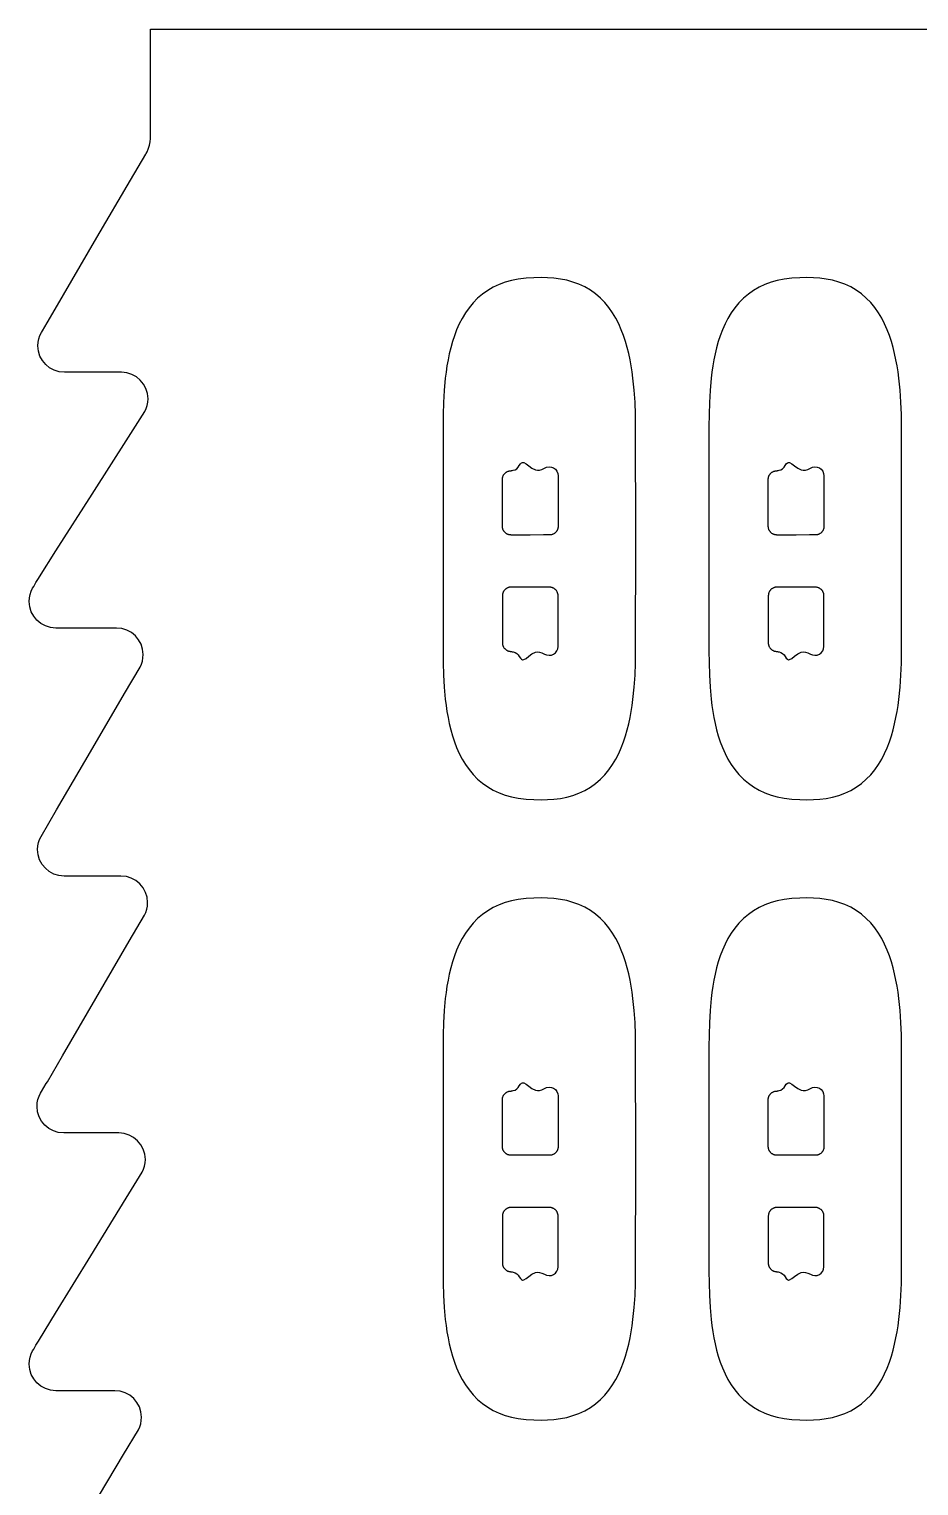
# Model space of a CAD drawing. Header units: millimetres. Extents: x -106 to 105, y 0 to 164.
# Drawn here: x -105.7 to -55.5, y 82.2 to 164.4 of the extents above; entities that cross this region are included whole.
import ezdxf

# ---------------------------------------------------------------- set-up
doc = ezdxf.new("R2010")
doc.units = ezdxf.units.MM
doc.header["$MEASUREMENT"] = 0
for name, color, linetype in [('Product Cutter 1', 2, 'Continuous'), ('Product Cutter 3', 4, 'Continuous'), ('Trim Cutting 1', 3, 'Continuous')]:
    doc.layers.add(name, color=color, linetype=linetype)

msp = doc.modelspace()

# ---------------------------------------------------------------- linework, layer by layer
at = {"layer": 'Product Cutter 1'}
for points in [[(-71.456, 137.795), (-71.458, 139.845), (-71.459, 141.378), (-71.459, 141.98), (-71.467, 142.653), (-71.492, 143.332), (-71.538, 144.015), (-71.609, 144.702), (-71.656, 145.047), (-71.71, 145.391), (-71.774, 145.736), (-71.848, 146.079), (-71.933, 146.421), (-72.03, 146.761), (-72.142, 147.098), (-72.269, 147.43), (-72.413, 147.757), (-72.576, 148.075), (-72.759, 148.383), (-72.965, 148.677), (-73.193, 148.956), (-73.445, 149.215), (-73.718, 149.451), (-74.013, 149.661), (-74.326, 149.842), (-74.656, 149.995), (-74.997, 150.119), (-75.348, 150.217), (-75.705, 150.288), (-76.066, 150.335), (-76.429, 150.362), (-76.794, 150.369), (-77.194, 150.358), (-77.637, 150.329), (-78.077, 150.278), (-78.469, 150.204), (-78.82, 150.105), (-79.161, 149.98), (-79.49, 149.827), (-79.804, 149.646), (-80.099, 149.437), (-80.374, 149.203), (-80.627, 148.946), (-80.858, 148.67), (-81.065, 148.377), (-81.249, 148.07), (-81.413, 147.752), (-81.557, 147.425), (-81.683, 147.093), (-81.794, 146.756), (-81.889, 146.416), (-81.972, 146.074), (-82.043, 145.73), (-82.103, 145.385), (-82.154, 145.04), (-82.196, 144.695), (-82.26, 144.008), (-82.299, 143.325), (-82.319, 142.646), (-82.325, 141.973), (-82.324, 141.373), (-82.323, 139.844), (-82.322, 137.796), (-82.32, 135.638), (-82.322, 133.479), (-82.323, 131.431), (-82.324, 129.902), (-82.325, 129.302), (-82.319, 128.629), (-82.299, 127.95), (-82.26, 127.267), (-82.196, 126.58), (-82.154, 126.235), (-82.103, 125.89), (-82.043, 125.545), (-81.972, 125.201), (-81.889, 124.859), (-81.794, 124.519), (-81.683, 124.182), (-81.557, 123.85), (-81.413, 123.523), (-81.249, 123.205), (-81.065, 122.898), (-80.858, 122.606), (-80.627, 122.329), (-80.374, 122.072), (-80.099, 121.838), (-79.804, 121.629), (-79.49, 121.448), (-79.161, 121.296), (-78.82, 121.17), (-78.469, 121.071), (-78.077, 120.997), (-77.637, 120.947), (-77.194, 120.917), (-76.794, 120.906), (-76.429, 120.914), (-76.066, 120.94), (-75.705, 120.987), (-75.348, 121.059), (-74.997, 121.156), (-74.656, 121.281), (-74.326, 121.433), (-74.013, 121.615), (-73.718, 121.825), (-73.445, 122.061), (-73.193, 122.319), (-72.965, 122.598), (-72.759, 122.892), (-72.576, 123.2), (-72.413, 123.519), (-72.269, 123.845), (-72.142, 124.177), (-72.03, 124.514), (-71.933, 124.854), (-71.848, 125.196), (-71.774, 125.54), (-71.71, 125.884), (-71.656, 126.228), (-71.609, 126.573), (-71.538, 127.26), (-71.492, 127.943), (-71.467, 128.622), (-71.459, 129.295), (-71.459, 129.898), (-71.458, 131.43), (-71.456, 133.481), (-71.455, 135.638)], [(-56.456, 137.795), (-56.458, 139.845), (-56.459, 141.378), (-56.459, 141.98), (-56.467, 142.653), (-56.492, 143.332), (-56.538, 144.015), (-56.609, 144.702), (-56.656, 145.047), (-56.71, 145.391), (-56.774, 145.736), (-56.848, 146.079), (-56.933, 146.421), (-57.03, 146.761), (-57.142, 147.098), (-57.269, 147.43), (-57.413, 147.757), (-57.576, 148.075), (-57.759, 148.383), (-57.965, 148.677), (-58.193, 148.956), (-58.445, 149.215), (-58.718, 149.451), (-59.013, 149.661), (-59.326, 149.842), (-59.656, 149.995), (-59.997, 150.119), (-60.348, 150.217), (-60.705, 150.288), (-61.066, 150.335), (-61.429, 150.362), (-61.794, 150.369), (-62.194, 150.358), (-62.637, 150.329), (-63.077, 150.278), (-63.469, 150.204), (-63.82, 150.105), (-64.161, 149.98), (-64.49, 149.827), (-64.804, 149.646), (-65.099, 149.437), (-65.374, 149.203), (-65.627, 148.946), (-65.858, 148.67), (-66.065, 148.377), (-66.249, 148.07), (-66.413, 147.752), (-66.557, 147.425), (-66.683, 147.093), (-66.794, 146.756), (-66.889, 146.416), (-66.972, 146.074), (-67.043, 145.73), (-67.103, 145.385), (-67.154, 145.04), (-67.196, 144.695), (-67.26, 144.008), (-67.299, 143.325), (-67.319, 142.646), (-67.325, 141.973), (-67.324, 141.373), (-67.323, 139.844), (-67.322, 137.796), (-67.32, 135.638), (-67.322, 133.479), (-67.323, 131.431), (-67.324, 129.902), (-67.325, 129.302), (-67.319, 128.629), (-67.299, 127.95), (-67.26, 127.267), (-67.196, 126.58), (-67.154, 126.235), (-67.103, 125.89), (-67.043, 125.545), (-66.972, 125.201), (-66.889, 124.859), (-66.794, 124.519), (-66.683, 124.182), (-66.557, 123.85), (-66.413, 123.523), (-66.249, 123.205), (-66.065, 122.898), (-65.858, 122.606), (-65.627, 122.329), (-65.374, 122.072), (-65.099, 121.838), (-64.804, 121.629), (-64.49, 121.448), (-64.161, 121.296), (-63.82, 121.17), (-63.469, 121.071), (-63.077, 120.997), (-62.637, 120.947), (-62.194, 120.917), (-61.794, 120.906), (-61.429, 120.914), (-61.066, 120.94), (-60.705, 120.987), (-60.348, 121.059), (-59.997, 121.156), (-59.656, 121.281), (-59.326, 121.433), (-59.013, 121.615), (-58.718, 121.825), (-58.445, 122.061), (-58.193, 122.319), (-57.965, 122.598), (-57.759, 122.892), (-57.576, 123.2), (-57.413, 123.519), (-57.269, 123.845), (-57.142, 124.177), (-57.03, 124.514), (-56.933, 124.854), (-56.848, 125.196), (-56.774, 125.54), (-56.71, 125.884), (-56.656, 126.228), (-56.609, 126.573), (-56.538, 127.26), (-56.492, 127.943), (-56.467, 128.622), (-56.459, 129.295), (-56.459, 129.898), (-56.458, 131.43), (-56.456, 133.481), (-56.455, 135.638)], [(-71.456, 102.795), (-71.458, 104.845), (-71.459, 106.378), (-71.459, 106.98), (-71.467, 107.653), (-71.492, 108.332), (-71.538, 109.015), (-71.609, 109.702), (-71.656, 110.047), (-71.71, 110.391), (-71.774, 110.736), (-71.848, 111.079), (-71.933, 111.421), (-72.03, 111.761), (-72.142, 112.098), (-72.269, 112.43), (-72.413, 112.757), (-72.576, 113.075), (-72.759, 113.383), (-72.965, 113.677), (-73.193, 113.956), (-73.445, 114.215), (-73.718, 114.451), (-74.013, 114.661), (-74.326, 114.842), (-74.656, 114.995), (-74.997, 115.119), (-75.348, 115.217), (-75.705, 115.288), (-76.066, 115.335), (-76.429, 115.362), (-76.794, 115.369), (-77.194, 115.358), (-77.637, 115.329), (-78.077, 115.278), (-78.469, 115.204), (-78.82, 115.105), (-79.161, 114.98), (-79.49, 114.827), (-79.804, 114.646), (-80.099, 114.437), (-80.374, 114.203), (-80.627, 113.946), (-80.858, 113.67), (-81.065, 113.377), (-81.249, 113.07), (-81.413, 112.752), (-81.557, 112.425), (-81.683, 112.093), (-81.794, 111.756), (-81.889, 111.416), (-81.972, 111.074), (-82.043, 110.73), (-82.103, 110.385), (-82.154, 110.04), (-82.196, 109.695), (-82.26, 109.008), (-82.299, 108.325), (-82.319, 107.646), (-82.325, 106.973), (-82.324, 106.373), (-82.323, 104.844), (-82.322, 102.796), (-82.32, 100.638), (-82.322, 98.479), (-82.323, 96.431), (-82.324, 94.902), (-82.325, 94.302), (-82.319, 93.629), (-82.299, 92.95), (-82.26, 92.267), (-82.196, 91.58), (-82.154, 91.235), (-82.103, 90.89), (-82.043, 90.545), (-81.972, 90.201), (-81.889, 89.859), (-81.794, 89.519), (-81.683, 89.182), (-81.557, 88.85), (-81.413, 88.523), (-81.249, 88.205), (-81.065, 87.898), (-80.858, 87.606), (-80.627, 87.329), (-80.374, 87.072), (-80.099, 86.838), (-79.804, 86.629), (-79.49, 86.448), (-79.161, 86.296), (-78.82, 86.17), (-78.469, 86.071), (-78.077, 85.997), (-77.637, 85.947), (-77.194, 85.917), (-76.794, 85.906), (-76.429, 85.914), (-76.066, 85.94), (-75.705, 85.987), (-75.348, 86.059), (-74.997, 86.156), (-74.656, 86.281), (-74.326, 86.433), (-74.013, 86.615), (-73.718, 86.825), (-73.445, 87.061), (-73.193, 87.319), (-72.965, 87.598), (-72.759, 87.892), (-72.576, 88.2), (-72.413, 88.519), (-72.269, 88.845), (-72.142, 89.177), (-72.03, 89.514), (-71.933, 89.854), (-71.848, 90.196), (-71.774, 90.54), (-71.71, 90.884), (-71.656, 91.228), (-71.609, 91.573), (-71.538, 92.26), (-71.492, 92.943), (-71.467, 93.622), (-71.459, 94.295), (-71.459, 94.898), (-71.458, 96.43), (-71.456, 98.481), (-71.455, 100.638)], [(-56.456, 102.795), (-56.458, 104.845), (-56.459, 106.378), (-56.459, 106.98), (-56.467, 107.653), (-56.492, 108.332), (-56.538, 109.015), (-56.609, 109.702), (-56.656, 110.047), (-56.71, 110.391), (-56.774, 110.736), (-56.848, 111.079), (-56.933, 111.421), (-57.03, 111.761), (-57.142, 112.098), (-57.269, 112.43), (-57.413, 112.757), (-57.576, 113.075), (-57.759, 113.383), (-57.965, 113.677), (-58.193, 113.956), (-58.445, 114.215), (-58.718, 114.451), (-59.013, 114.661), (-59.326, 114.842), (-59.656, 114.995), (-59.997, 115.119), (-60.348, 115.217), (-60.705, 115.288), (-61.066, 115.335), (-61.429, 115.362), (-61.794, 115.369), (-62.194, 115.358), (-62.637, 115.329), (-63.077, 115.278), (-63.469, 115.204), (-63.82, 115.105), (-64.161, 114.98), (-64.49, 114.827), (-64.804, 114.646), (-65.099, 114.437), (-65.374, 114.203), (-65.627, 113.946), (-65.858, 113.67), (-66.065, 113.377), (-66.249, 113.07), (-66.413, 112.752), (-66.557, 112.425), (-66.683, 112.093), (-66.794, 111.756), (-66.889, 111.416), (-66.972, 111.074), (-67.043, 110.73), (-67.103, 110.385), (-67.154, 110.04), (-67.196, 109.695), (-67.26, 109.008), (-67.299, 108.325), (-67.319, 107.646), (-67.325, 106.973), (-67.324, 106.373), (-67.323, 104.844), (-67.322, 102.796), (-67.32, 100.638), (-67.322, 98.479), (-67.323, 96.431), (-67.324, 94.902), (-67.325, 94.302), (-67.319, 93.629), (-67.299, 92.95), (-67.26, 92.267), (-67.196, 91.58), (-67.154, 91.235), (-67.103, 90.89), (-67.043, 90.545), (-66.972, 90.201), (-66.889, 89.859), (-66.794, 89.519), (-66.683, 89.182), (-66.557, 88.85), (-66.413, 88.523), (-66.249, 88.205), (-66.065, 87.898), (-65.858, 87.606), (-65.627, 87.329), (-65.374, 87.072), (-65.099, 86.838), (-64.804, 86.629), (-64.49, 86.448), (-64.161, 86.296), (-63.82, 86.17), (-63.469, 86.071), (-63.077, 85.997), (-62.637, 85.947), (-62.194, 85.917), (-61.794, 85.906), (-61.429, 85.914), (-61.066, 85.94), (-60.705, 85.987), (-60.348, 86.059), (-59.997, 86.156), (-59.656, 86.281), (-59.326, 86.433), (-59.013, 86.615), (-58.718, 86.825), (-58.445, 87.061), (-58.193, 87.319), (-57.965, 87.598), (-57.759, 87.892), (-57.576, 88.2), (-57.413, 88.519), (-57.269, 88.845), (-57.142, 89.177), (-57.03, 89.514), (-56.933, 89.854), (-56.848, 90.196), (-56.774, 90.54), (-56.71, 90.884), (-56.656, 91.228), (-56.609, 91.573), (-56.538, 92.26), (-56.492, 92.943), (-56.467, 93.622), (-56.459, 94.295), (-56.459, 94.898), (-56.458, 96.43), (-56.456, 98.481), (-56.455, 100.638)]]:
    msp.add_lwpolyline(points, close=True, dxfattribs=at)
at = {"layer": 'Product Cutter 3'}
for points in [[(-75.833, 136.321), (-75.834, 136.307), (-75.835, 136.293), (-75.836, 136.278), (-75.838, 136.264), (-75.84, 136.25), (-75.843, 136.236), (-75.846, 136.222), (-75.85, 136.208), (-75.853, 136.195), (-75.858, 136.181), (-75.863, 136.168), (-75.871, 136.145), (-75.881, 136.123), (-75.892, 136.102), (-75.904, 136.081), (-75.917, 136.061), (-75.931, 136.042), (-75.946, 136.023), (-75.962, 136.005), (-75.98, 135.987), (-75.999, 135.969), (-76.018, 135.953), (-76.039, 135.937), (-76.06, 135.923), (-76.081, 135.91), (-76.104, 135.898), (-76.127, 135.888), (-76.15, 135.878), (-76.173, 135.87), (-76.197, 135.863), (-76.221, 135.857), (-76.246, 135.854), (-76.27, 135.851), (-76.295, 135.849), (-76.32, 135.847), (-76.659, 135.847), (-77.403, 135.846), (-78.148, 135.846), (-78.487, 135.846), (-78.503, 135.847), (-78.52, 135.848), (-78.536, 135.849), (-78.553, 135.851), (-78.569, 135.853), (-78.585, 135.856), (-78.601, 135.859), (-78.617, 135.864), (-78.633, 135.868), (-78.648, 135.873), (-78.664, 135.879), (-78.679, 135.886), (-78.702, 135.896), (-78.724, 135.908), (-78.746, 135.921), (-78.767, 135.935), (-78.787, 135.95), (-78.807, 135.966), (-78.825, 135.983), (-78.843, 136.001), (-78.859, 136.019), (-78.874, 136.038), (-78.888, 136.057), (-78.901, 136.077), (-78.914, 136.098), (-78.925, 136.119), (-78.935, 136.141), (-78.944, 136.163), (-78.951, 136.184), (-78.957, 136.205), (-78.963, 136.226), (-78.967, 136.247), (-78.97, 136.268), (-78.972, 136.29), (-78.973, 136.312), (-78.974, 136.334), (-78.975, 136.748), (-78.975, 137.659), (-78.976, 138.57), (-78.976, 138.984), (-78.976, 138.999), (-78.975, 139.013), (-78.974, 139.028), (-78.973, 139.042), (-78.971, 139.057), (-78.969, 139.071), (-78.966, 139.085), (-78.963, 139.099), (-78.959, 139.113), (-78.955, 139.127), (-78.95, 139.141), (-78.946, 139.154), (-78.937, 139.177), (-78.927, 139.198), (-78.916, 139.22), (-78.904, 139.241), (-78.89, 139.26), (-78.876, 139.28), (-78.861, 139.298), (-78.845, 139.316), (-78.828, 139.335), (-78.809, 139.352), (-78.789, 139.368), (-78.769, 139.383), (-78.748, 139.397), (-78.727, 139.41), (-78.704, 139.422), (-78.681, 139.432), (-78.659, 139.442), (-78.635, 139.45), (-78.612, 139.457), (-78.588, 139.462), (-78.563, 139.466), (-78.539, 139.469), (-78.514, 139.47), (-78.489, 139.472), (-78.48, 139.474), (-78.454, 139.479), (-78.415, 139.487), (-78.368, 139.496), (-78.262, 139.53), (-78.164, 139.588), (-78.081, 139.668), (-78.02, 139.761), (-77.96, 139.858), (-77.899, 139.916), (-77.838, 139.941), (-77.775, 139.936), (-77.64, 139.864), (-77.489, 139.742), (-77.315, 139.613), (-77.113, 139.521), (-76.999, 139.502), (-76.875, 139.508), (-76.742, 139.545), (-76.597, 139.618), (-76.478, 139.672), (-76.345, 139.693), (-76.211, 139.678), (-76.091, 139.63), (-75.986, 139.552), (-75.903, 139.446), (-75.851, 139.322), (-75.834, 139.193), (-75.834, 138.235), (-75.833, 137.309), (-75.833, 136.612), (-75.833, 136.336)], [(-60.833, 136.321), (-60.834, 136.307), (-60.835, 136.293), (-60.836, 136.278), (-60.838, 136.264), (-60.84, 136.25), (-60.843, 136.236), (-60.846, 136.222), (-60.85, 136.208), (-60.853, 136.195), (-60.858, 136.181), (-60.863, 136.168), (-60.871, 136.145), (-60.881, 136.123), (-60.892, 136.102), (-60.904, 136.081), (-60.917, 136.061), (-60.931, 136.042), (-60.946, 136.023), (-60.962, 136.005), (-60.98, 135.987), (-60.999, 135.969), (-61.018, 135.953), (-61.039, 135.937), (-61.06, 135.923), (-61.081, 135.91), (-61.104, 135.898), (-61.127, 135.888), (-61.15, 135.878), (-61.173, 135.87), (-61.197, 135.863), (-61.221, 135.857), (-61.246, 135.854), (-61.27, 135.851), (-61.295, 135.849), (-61.32, 135.847), (-61.659, 135.847), (-62.403, 135.846), (-63.148, 135.846), (-63.487, 135.846), (-63.503, 135.847), (-63.52, 135.848), (-63.536, 135.849), (-63.553, 135.851), (-63.569, 135.853), (-63.585, 135.856), (-63.601, 135.859), (-63.617, 135.864), (-63.633, 135.868), (-63.648, 135.873), (-63.664, 135.879), (-63.679, 135.886), (-63.702, 135.896), (-63.724, 135.908), (-63.746, 135.921), (-63.767, 135.935), (-63.787, 135.95), (-63.807, 135.966), (-63.825, 135.983), (-63.843, 136.001), (-63.859, 136.019), (-63.874, 136.038), (-63.888, 136.057), (-63.901, 136.077), (-63.914, 136.098), (-63.925, 136.119), (-63.935, 136.141), (-63.944, 136.163), (-63.951, 136.184), (-63.957, 136.205), (-63.963, 136.226), (-63.967, 136.247), (-63.97, 136.268), (-63.972, 136.29), (-63.973, 136.312), (-63.974, 136.334), (-63.975, 136.748), (-63.975, 137.659), (-63.976, 138.57), (-63.976, 138.984), (-63.976, 138.999), (-63.975, 139.013), (-63.974, 139.028), (-63.973, 139.042), (-63.971, 139.057), (-63.969, 139.071), (-63.966, 139.085), (-63.963, 139.099), (-63.959, 139.113), (-63.955, 139.127), (-63.95, 139.141), (-63.946, 139.154), (-63.937, 139.177), (-63.927, 139.198), (-63.916, 139.22), (-63.904, 139.241), (-63.89, 139.26), (-63.876, 139.28), (-63.861, 139.298), (-63.845, 139.316), (-63.828, 139.335), (-63.809, 139.352), (-63.789, 139.368), (-63.769, 139.383), (-63.748, 139.397), (-63.727, 139.41), (-63.704, 139.422), (-63.681, 139.432), (-63.659, 139.442), (-63.635, 139.45), (-63.612, 139.457), (-63.588, 139.462), (-63.563, 139.466), (-63.539, 139.469), (-63.514, 139.47), (-63.489, 139.472), (-63.48, 139.474), (-63.454, 139.479), (-63.415, 139.487), (-63.368, 139.496), (-63.262, 139.53), (-63.164, 139.588), (-63.081, 139.668), (-63.02, 139.761), (-62.96, 139.858), (-62.899, 139.916), (-62.838, 139.941), (-62.775, 139.936), (-62.64, 139.864), (-62.489, 139.742), (-62.315, 139.613), (-62.113, 139.521), (-61.999, 139.502), (-61.875, 139.508), (-61.742, 139.545), (-61.597, 139.618), (-61.478, 139.672), (-61.345, 139.693), (-61.211, 139.678), (-61.091, 139.63), (-60.986, 139.552), (-60.903, 139.446), (-60.851, 139.322), (-60.834, 139.193), (-60.834, 138.235), (-60.833, 137.309), (-60.833, 136.612), (-60.833, 136.336)], [(-75.833, 132.429), (-75.834, 132.443), (-75.835, 132.457), (-75.836, 132.471), (-75.838, 132.486), (-75.84, 132.5), (-75.843, 132.514), (-75.846, 132.528), (-75.85, 132.541), (-75.853, 132.555), (-75.858, 132.569), (-75.863, 132.582), (-75.871, 132.604), (-75.881, 132.626), (-75.892, 132.648), (-75.904, 132.668), (-75.917, 132.689), (-75.931, 132.708), (-75.946, 132.727), (-75.962, 132.745), (-75.98, 132.763), (-75.999, 132.78), (-76.018, 132.797), (-76.039, 132.812), (-76.06, 132.826), (-76.081, 132.839), (-76.104, 132.851), (-76.127, 132.862), (-76.15, 132.872), (-76.173, 132.88), (-76.197, 132.887), (-76.221, 132.892), (-76.246, 132.896), (-76.27, 132.899), (-76.295, 132.901), (-76.32, 132.903), (-76.659, 132.903), (-77.403, 132.903), (-78.148, 132.904), (-78.487, 132.904), (-78.503, 132.903), (-78.52, 132.902), (-78.536, 132.901), (-78.553, 132.899), (-78.569, 132.897), (-78.585, 132.894), (-78.601, 132.89), (-78.617, 132.886), (-78.633, 132.882), (-78.648, 132.876), (-78.664, 132.87), (-78.679, 132.864), (-78.702, 132.854), (-78.724, 132.842), (-78.746, 132.829), (-78.767, 132.815), (-78.787, 132.8), (-78.807, 132.784), (-78.825, 132.767), (-78.843, 132.749), (-78.859, 132.731), (-78.874, 132.712), (-78.888, 132.693), (-78.901, 132.672), (-78.914, 132.652), (-78.925, 132.631), (-78.935, 132.609), (-78.944, 132.586), (-78.951, 132.566), (-78.957, 132.545), (-78.963, 132.524), (-78.967, 132.503), (-78.97, 132.482), (-78.972, 132.46), (-78.973, 132.438), (-78.974, 132.416), (-78.975, 132.002), (-78.975, 131.091), (-78.976, 130.18), (-78.976, 129.766), (-78.976, 129.751), (-78.975, 129.737), (-78.974, 129.722), (-78.973, 129.708), (-78.971, 129.693), (-78.969, 129.679), (-78.966, 129.665), (-78.963, 129.65), (-78.959, 129.637), (-78.955, 129.623), (-78.95, 129.609), (-78.946, 129.595), (-78.937, 129.573), (-78.927, 129.552), (-78.916, 129.53), (-78.904, 129.509), (-78.89, 129.489), (-78.876, 129.47), (-78.861, 129.451), (-78.845, 129.433), (-78.828, 129.415), (-78.809, 129.398), (-78.789, 129.382), (-78.769, 129.367), (-78.748, 129.353), (-78.727, 129.34), (-78.704, 129.328), (-78.681, 129.318), (-78.659, 129.308), (-78.635, 129.3), (-78.612, 129.293), (-78.588, 129.287), (-78.563, 129.284), (-78.539, 129.281), (-78.514, 129.279), (-78.489, 129.278), (-78.48, 129.276), (-78.454, 129.271), (-78.415, 129.263), (-78.368, 129.254), (-78.262, 129.22), (-78.164, 129.161), (-78.081, 129.082), (-78.02, 128.989), (-77.96, 128.892), (-77.899, 128.833), (-77.838, 128.809), (-77.775, 128.813), (-77.64, 128.886), (-77.489, 129.008), (-77.315, 129.137), (-77.113, 129.229), (-76.999, 129.248), (-76.875, 129.242), (-76.742, 129.205), (-76.597, 129.131), (-76.478, 129.078), (-76.345, 129.057), (-76.211, 129.072), (-76.091, 129.12), (-75.986, 129.198), (-75.903, 129.304), (-75.851, 129.428), (-75.834, 129.557), (-75.834, 130.515), (-75.833, 131.44), (-75.833, 132.138), (-75.833, 132.414)], [(-60.833, 132.429), (-60.834, 132.443), (-60.835, 132.457), (-60.836, 132.471), (-60.838, 132.486), (-60.84, 132.5), (-60.843, 132.514), (-60.846, 132.528), (-60.85, 132.541), (-60.853, 132.555), (-60.858, 132.569), (-60.863, 132.582), (-60.871, 132.604), (-60.881, 132.626), (-60.892, 132.648), (-60.904, 132.668), (-60.917, 132.689), (-60.931, 132.708), (-60.946, 132.727), (-60.962, 132.745), (-60.98, 132.763), (-60.999, 132.78), (-61.018, 132.797), (-61.039, 132.812), (-61.06, 132.826), (-61.081, 132.839), (-61.104, 132.851), (-61.127, 132.862), (-61.15, 132.872), (-61.173, 132.88), (-61.197, 132.887), (-61.221, 132.892), (-61.246, 132.896), (-61.27, 132.899), (-61.295, 132.901), (-61.32, 132.903), (-61.659, 132.903), (-62.403, 132.903), (-63.148, 132.904), (-63.487, 132.904), (-63.503, 132.903), (-63.52, 132.902), (-63.536, 132.901), (-63.553, 132.899), (-63.569, 132.897), (-63.585, 132.894), (-63.601, 132.89), (-63.617, 132.886), (-63.633, 132.882), (-63.648, 132.876), (-63.664, 132.87), (-63.679, 132.864), (-63.702, 132.854), (-63.724, 132.842), (-63.746, 132.829), (-63.767, 132.815), (-63.787, 132.8), (-63.807, 132.784), (-63.825, 132.767), (-63.843, 132.749), (-63.859, 132.731), (-63.874, 132.712), (-63.888, 132.693), (-63.901, 132.672), (-63.914, 132.652), (-63.925, 132.631), (-63.935, 132.609), (-63.944, 132.586), (-63.951, 132.566), (-63.957, 132.545), (-63.963, 132.524), (-63.967, 132.503), (-63.97, 132.482), (-63.972, 132.46), (-63.973, 132.438), (-63.974, 132.416), (-63.975, 132.002), (-63.975, 131.091), (-63.976, 130.18), (-63.976, 129.766), (-63.976, 129.751), (-63.975, 129.737), (-63.974, 129.722), (-63.973, 129.708), (-63.971, 129.693), (-63.969, 129.679), (-63.966, 129.665), (-63.963, 129.65), (-63.959, 129.637), (-63.955, 129.623), (-63.95, 129.609), (-63.946, 129.595), (-63.937, 129.573), (-63.927, 129.552), (-63.916, 129.53), (-63.904, 129.509), (-63.89, 129.489), (-63.876, 129.47), (-63.861, 129.451), (-63.845, 129.433), (-63.828, 129.415), (-63.809, 129.398), (-63.789, 129.382), (-63.769, 129.367), (-63.748, 129.353), (-63.727, 129.34), (-63.704, 129.328), (-63.681, 129.318), (-63.659, 129.308), (-63.635, 129.3), (-63.612, 129.293), (-63.588, 129.287), (-63.563, 129.284), (-63.539, 129.281), (-63.514, 129.279), (-63.489, 129.278), (-63.48, 129.276), (-63.454, 129.271), (-63.415, 129.263), (-63.368, 129.254), (-63.262, 129.22), (-63.164, 129.161), (-63.081, 129.082), (-63.02, 128.989), (-62.96, 128.892), (-62.899, 128.833), (-62.838, 128.809), (-62.775, 128.813), (-62.64, 128.886), (-62.489, 129.008), (-62.315, 129.137), (-62.113, 129.229), (-61.999, 129.248), (-61.875, 129.242), (-61.742, 129.205), (-61.597, 129.131), (-61.478, 129.078), (-61.345, 129.057), (-61.211, 129.072), (-61.091, 129.12), (-60.986, 129.198), (-60.903, 129.304), (-60.851, 129.428), (-60.834, 129.557), (-60.834, 130.515), (-60.833, 131.44), (-60.833, 132.138), (-60.833, 132.414)], [(-75.833, 101.321), (-75.834, 101.307), (-75.835, 101.293), (-75.836, 101.278), (-75.838, 101.264), (-75.84, 101.25), (-75.843, 101.236), (-75.846, 101.222), (-75.85, 101.208), (-75.853, 101.195), (-75.858, 101.181), (-75.863, 101.168), (-75.871, 101.145), (-75.881, 101.123), (-75.892, 101.102), (-75.904, 101.081), (-75.917, 101.061), (-75.931, 101.042), (-75.946, 101.023), (-75.962, 101.005), (-75.98, 100.987), (-75.999, 100.969), (-76.018, 100.953), (-76.039, 100.937), (-76.06, 100.923), (-76.081, 100.91), (-76.104, 100.898), (-76.127, 100.888), (-76.15, 100.878), (-76.173, 100.87), (-76.197, 100.863), (-76.221, 100.857), (-76.246, 100.854), (-76.27, 100.851), (-76.295, 100.849), (-76.32, 100.847), (-76.659, 100.847), (-77.403, 100.846), (-78.148, 100.846), (-78.487, 100.846), (-78.503, 100.847), (-78.52, 100.848), (-78.536, 100.849), (-78.553, 100.851), (-78.569, 100.853), (-78.585, 100.856), (-78.601, 100.859), (-78.617, 100.864), (-78.633, 100.868), (-78.648, 100.873), (-78.664, 100.879), (-78.679, 100.886), (-78.702, 100.896), (-78.724, 100.908), (-78.746, 100.921), (-78.767, 100.935), (-78.787, 100.95), (-78.807, 100.966), (-78.825, 100.983), (-78.843, 101.001), (-78.859, 101.019), (-78.874, 101.038), (-78.888, 101.057), (-78.901, 101.077), (-78.914, 101.098), (-78.925, 101.119), (-78.935, 101.141), (-78.944, 101.163), (-78.951, 101.184), (-78.957, 101.205), (-78.963, 101.226), (-78.967, 101.247), (-78.97, 101.268), (-78.972, 101.29), (-78.973, 101.312), (-78.974, 101.334), (-78.975, 101.748), (-78.975, 102.659), (-78.976, 103.57), (-78.976, 103.984), (-78.976, 103.999), (-78.975, 104.013), (-78.974, 104.028), (-78.973, 104.042), (-78.971, 104.057), (-78.969, 104.071), (-78.966, 104.085), (-78.963, 104.099), (-78.959, 104.113), (-78.955, 104.127), (-78.95, 104.141), (-78.946, 104.154), (-78.937, 104.177), (-78.927, 104.198), (-78.916, 104.22), (-78.904, 104.241), (-78.89, 104.26), (-78.876, 104.28), (-78.861, 104.298), (-78.845, 104.316), (-78.828, 104.335), (-78.809, 104.352), (-78.789, 104.368), (-78.769, 104.383), (-78.748, 104.397), (-78.727, 104.41), (-78.704, 104.422), (-78.681, 104.432), (-78.659, 104.442), (-78.635, 104.45), (-78.612, 104.457), (-78.588, 104.462), (-78.563, 104.466), (-78.539, 104.469), (-78.514, 104.47), (-78.489, 104.472), (-78.48, 104.474), (-78.454, 104.479), (-78.415, 104.487), (-78.368, 104.496), (-78.262, 104.53), (-78.164, 104.588), (-78.081, 104.668), (-78.02, 104.761), (-77.96, 104.858), (-77.899, 104.916), (-77.838, 104.941), (-77.775, 104.936), (-77.64, 104.864), (-77.489, 104.742), (-77.315, 104.613), (-77.113, 104.521), (-76.999, 104.502), (-76.875, 104.508), (-76.742, 104.545), (-76.597, 104.618), (-76.478, 104.672), (-76.345, 104.693), (-76.211, 104.678), (-76.091, 104.63), (-75.986, 104.552), (-75.903, 104.446), (-75.851, 104.322), (-75.834, 104.193), (-75.834, 103.235), (-75.833, 102.309), (-75.833, 101.612), (-75.833, 101.336)], [(-60.833, 101.321), (-60.834, 101.307), (-60.835, 101.293), (-60.836, 101.278), (-60.838, 101.264), (-60.84, 101.25), (-60.843, 101.236), (-60.846, 101.222), (-60.85, 101.208), (-60.853, 101.195), (-60.858, 101.181), (-60.863, 101.168), (-60.871, 101.145), (-60.881, 101.123), (-60.892, 101.102), (-60.904, 101.081), (-60.917, 101.061), (-60.931, 101.042), (-60.946, 101.023), (-60.962, 101.005), (-60.98, 100.987), (-60.999, 100.969), (-61.018, 100.953), (-61.039, 100.937), (-61.06, 100.923), (-61.081, 100.91), (-61.104, 100.898), (-61.127, 100.888), (-61.15, 100.878), (-61.173, 100.87), (-61.197, 100.863), (-61.221, 100.857), (-61.246, 100.854), (-61.27, 100.851), (-61.295, 100.849), (-61.32, 100.847), (-61.659, 100.847), (-62.403, 100.846), (-63.148, 100.846), (-63.487, 100.846), (-63.503, 100.847), (-63.52, 100.848), (-63.536, 100.849), (-63.553, 100.851), (-63.569, 100.853), (-63.585, 100.856), (-63.601, 100.859), (-63.617, 100.864), (-63.633, 100.868), (-63.648, 100.873), (-63.664, 100.879), (-63.679, 100.886), (-63.702, 100.896), (-63.724, 100.908), (-63.746, 100.921), (-63.767, 100.935), (-63.787, 100.95), (-63.807, 100.966), (-63.825, 100.983), (-63.843, 101.001), (-63.859, 101.019), (-63.874, 101.038), (-63.888, 101.057), (-63.901, 101.077), (-63.914, 101.098), (-63.925, 101.119), (-63.935, 101.141), (-63.944, 101.163), (-63.951, 101.184), (-63.957, 101.205), (-63.963, 101.226), (-63.967, 101.247), (-63.97, 101.268), (-63.972, 101.29), (-63.973, 101.312), (-63.974, 101.334), (-63.975, 101.748), (-63.975, 102.659), (-63.976, 103.57), (-63.976, 103.984), (-63.976, 103.999), (-63.975, 104.013), (-63.974, 104.028), (-63.973, 104.042), (-63.971, 104.057), (-63.969, 104.071), (-63.966, 104.085), (-63.963, 104.099), (-63.959, 104.113), (-63.955, 104.127), (-63.95, 104.141), (-63.946, 104.154), (-63.937, 104.177), (-63.927, 104.198), (-63.916, 104.22), (-63.904, 104.241), (-63.89, 104.26), (-63.876, 104.28), (-63.861, 104.298), (-63.845, 104.316), (-63.828, 104.335), (-63.809, 104.352), (-63.789, 104.368), (-63.769, 104.383), (-63.748, 104.397), (-63.727, 104.41), (-63.704, 104.422), (-63.681, 104.432), (-63.659, 104.442), (-63.635, 104.45), (-63.612, 104.457), (-63.588, 104.462), (-63.563, 104.466), (-63.539, 104.469), (-63.514, 104.47), (-63.489, 104.472), (-63.48, 104.474), (-63.454, 104.479), (-63.415, 104.487), (-63.368, 104.496), (-63.262, 104.53), (-63.164, 104.588), (-63.081, 104.668), (-63.02, 104.761), (-62.96, 104.858), (-62.899, 104.916), (-62.838, 104.941), (-62.775, 104.936), (-62.64, 104.864), (-62.489, 104.742), (-62.315, 104.613), (-62.113, 104.521), (-61.999, 104.502), (-61.875, 104.508), (-61.742, 104.545), (-61.597, 104.618), (-61.478, 104.672), (-61.345, 104.693), (-61.211, 104.678), (-61.091, 104.63), (-60.986, 104.552), (-60.903, 104.446), (-60.851, 104.322), (-60.834, 104.193), (-60.834, 103.235), (-60.833, 102.309), (-60.833, 101.612), (-60.833, 101.336)], [(-75.833, 97.429), (-75.834, 97.443), (-75.835, 97.457), (-75.836, 97.471), (-75.838, 97.486), (-75.84, 97.5), (-75.843, 97.514), (-75.846, 97.528), (-75.85, 97.541), (-75.853, 97.555), (-75.858, 97.569), (-75.863, 97.582), (-75.871, 97.604), (-75.881, 97.626), (-75.892, 97.648), (-75.904, 97.668), (-75.917, 97.689), (-75.931, 97.708), (-75.946, 97.727), (-75.962, 97.745), (-75.98, 97.763), (-75.999, 97.78), (-76.018, 97.797), (-76.039, 97.812), (-76.06, 97.826), (-76.081, 97.839), (-76.104, 97.851), (-76.127, 97.862), (-76.15, 97.872), (-76.173, 97.88), (-76.197, 97.887), (-76.221, 97.892), (-76.246, 97.896), (-76.27, 97.899), (-76.295, 97.901), (-76.32, 97.903), (-76.659, 97.903), (-77.403, 97.903), (-78.148, 97.904), (-78.487, 97.904), (-78.503, 97.903), (-78.52, 97.902), (-78.536, 97.901), (-78.553, 97.899), (-78.569, 97.897), (-78.585, 97.894), (-78.601, 97.89), (-78.617, 97.886), (-78.633, 97.882), (-78.648, 97.876), (-78.664, 97.87), (-78.679, 97.864), (-78.702, 97.854), (-78.724, 97.842), (-78.746, 97.829), (-78.767, 97.815), (-78.787, 97.8), (-78.807, 97.784), (-78.825, 97.767), (-78.843, 97.749), (-78.859, 97.731), (-78.874, 97.712), (-78.888, 97.693), (-78.901, 97.672), (-78.914, 97.652), (-78.925, 97.631), (-78.935, 97.609), (-78.944, 97.586), (-78.951, 97.566), (-78.957, 97.545), (-78.963, 97.524), (-78.967, 97.503), (-78.97, 97.482), (-78.972, 97.46), (-78.973, 97.438), (-78.974, 97.416), (-78.975, 97.002), (-78.975, 96.091), (-78.976, 95.18), (-78.976, 94.766), (-78.976, 94.751), (-78.975, 94.737), (-78.974, 94.722), (-78.973, 94.708), (-78.971, 94.693), (-78.969, 94.679), (-78.966, 94.665), (-78.963, 94.65), (-78.959, 94.637), (-78.955, 94.623), (-78.95, 94.609), (-78.946, 94.595), (-78.937, 94.573), (-78.927, 94.552), (-78.916, 94.53), (-78.904, 94.509), (-78.89, 94.489), (-78.876, 94.47), (-78.861, 94.451), (-78.845, 94.433), (-78.828, 94.415), (-78.809, 94.398), (-78.789, 94.382), (-78.769, 94.367), (-78.748, 94.353), (-78.727, 94.34), (-78.704, 94.328), (-78.681, 94.318), (-78.659, 94.308), (-78.635, 94.3), (-78.612, 94.293), (-78.588, 94.287), (-78.563, 94.284), (-78.539, 94.281), (-78.514, 94.279), (-78.489, 94.278), (-78.48, 94.276), (-78.454, 94.271), (-78.415, 94.263), (-78.368, 94.254), (-78.262, 94.22), (-78.164, 94.161), (-78.081, 94.082), (-78.02, 93.989), (-77.96, 93.892), (-77.899, 93.833), (-77.838, 93.809), (-77.775, 93.813), (-77.64, 93.886), (-77.489, 94.008), (-77.315, 94.137), (-77.113, 94.229), (-76.999, 94.248), (-76.875, 94.242), (-76.742, 94.205), (-76.597, 94.131), (-76.478, 94.078), (-76.345, 94.057), (-76.211, 94.072), (-76.091, 94.12), (-75.986, 94.198), (-75.903, 94.304), (-75.851, 94.428), (-75.834, 94.557), (-75.834, 95.515), (-75.833, 96.44), (-75.833, 97.138), (-75.833, 97.414)], [(-60.833, 97.429), (-60.834, 97.443), (-60.835, 97.457), (-60.836, 97.471), (-60.838, 97.486), (-60.84, 97.5), (-60.843, 97.514), (-60.846, 97.528), (-60.85, 97.541), (-60.853, 97.555), (-60.858, 97.569), (-60.863, 97.582), (-60.871, 97.604), (-60.881, 97.626), (-60.892, 97.648), (-60.904, 97.668), (-60.917, 97.689), (-60.931, 97.708), (-60.946, 97.727), (-60.962, 97.745), (-60.98, 97.763), (-60.999, 97.78), (-61.018, 97.797), (-61.039, 97.812), (-61.06, 97.826), (-61.081, 97.839), (-61.104, 97.851), (-61.127, 97.862), (-61.15, 97.872), (-61.173, 97.88), (-61.197, 97.887), (-61.221, 97.892), (-61.246, 97.896), (-61.27, 97.899), (-61.295, 97.901), (-61.32, 97.903), (-61.659, 97.903), (-62.403, 97.903), (-63.148, 97.904), (-63.487, 97.904), (-63.503, 97.903), (-63.52, 97.902), (-63.536, 97.901), (-63.553, 97.899), (-63.569, 97.897), (-63.585, 97.894), (-63.601, 97.89), (-63.617, 97.886), (-63.633, 97.882), (-63.648, 97.876), (-63.664, 97.87), (-63.679, 97.864), (-63.702, 97.854), (-63.724, 97.842), (-63.746, 97.829), (-63.767, 97.815), (-63.787, 97.8), (-63.807, 97.784), (-63.825, 97.767), (-63.843, 97.749), (-63.859, 97.731), (-63.874, 97.712), (-63.888, 97.693), (-63.901, 97.672), (-63.914, 97.652), (-63.925, 97.631), (-63.935, 97.609), (-63.944, 97.586), (-63.951, 97.566), (-63.957, 97.545), (-63.963, 97.524), (-63.967, 97.503), (-63.97, 97.482), (-63.972, 97.46), (-63.973, 97.438), (-63.974, 97.416), (-63.975, 97.002), (-63.975, 96.091), (-63.976, 95.18), (-63.976, 94.766), (-63.976, 94.751), (-63.975, 94.737), (-63.974, 94.722), (-63.973, 94.708), (-63.971, 94.693), (-63.969, 94.679), (-63.966, 94.665), (-63.963, 94.65), (-63.959, 94.637), (-63.955, 94.623), (-63.95, 94.609), (-63.946, 94.595), (-63.937, 94.573), (-63.927, 94.552), (-63.916, 94.53), (-63.904, 94.509), (-63.89, 94.489), (-63.876, 94.47), (-63.861, 94.451), (-63.845, 94.433), (-63.828, 94.415), (-63.809, 94.398), (-63.789, 94.382), (-63.769, 94.367), (-63.748, 94.353), (-63.727, 94.34), (-63.704, 94.328), (-63.681, 94.318), (-63.659, 94.308), (-63.635, 94.3), (-63.612, 94.293), (-63.588, 94.287), (-63.563, 94.284), (-63.539, 94.281), (-63.514, 94.279), (-63.489, 94.278), (-63.48, 94.276), (-63.454, 94.271), (-63.415, 94.263), (-63.368, 94.254), (-63.262, 94.22), (-63.164, 94.161), (-63.081, 94.082), (-63.02, 93.989), (-62.96, 93.892), (-62.899, 93.833), (-62.838, 93.809), (-62.775, 93.813), (-62.64, 93.886), (-62.489, 94.008), (-62.315, 94.137), (-62.113, 94.229), (-61.999, 94.248), (-61.875, 94.242), (-61.742, 94.205), (-61.597, 94.131), (-61.478, 94.078), (-61.345, 94.057), (-61.211, 94.072), (-61.091, 94.12), (-60.986, 94.198), (-60.903, 94.304), (-60.851, 94.428), (-60.834, 94.557), (-60.834, 95.515), (-60.833, 96.44), (-60.833, 97.138), (-60.833, 97.414)]]:
    msp.add_lwpolyline(points, close=True, dxfattribs=at)
at = {"layer": 'Trim Cutting 1'}
msp.add_lwpolyline([(-102.166, 80.906), (-100.342, 83.964), (-99.513, 85.355), (-99.437, 85.519), (-99.381, 85.693), (-99.346, 85.876), (-99.334, 86.066), (-99.365, 86.369), (-99.452, 86.65), (-99.59, 86.905), (-99.773, 87.127), (-99.995, 87.31), (-100.25, 87.448), (-100.531, 87.536), (-100.833, 87.566), (-101.355, 87.566), (-102.504, 87.566), (-103.652, 87.566), (-104.174, 87.566), (-104.477, 87.597), (-104.758, 87.684), (-105.013, 87.823), (-105.235, 88.006), (-105.418, 88.228), (-105.557, 88.483), (-105.644, 88.764), (-105.675, 89.066), (-105.662, 89.265), (-105.624, 89.456), (-105.562, 89.637), (-105.479, 89.807), (-105.419, 89.909), (-105.288, 90.132), (-105.156, 90.356), (-105.096, 90.457), (-104.19, 91.932), (-102.197, 95.175), (-100.204, 98.419), (-99.299, 99.893), (-99.222, 100.057), (-99.166, 100.232), (-99.131, 100.415), (-99.119, 100.605), (-99.15, 100.907), (-99.237, 101.189), (-99.375, 101.444), (-99.559, 101.666), (-99.78, 101.849), (-100.035, 101.987), (-100.317, 102.075), (-100.619, 102.105), (-101.104, 102.105), (-102.172, 102.105), (-103.24, 102.105), (-103.725, 102.105), (-104.028, 102.136), (-104.309, 102.223), (-104.564, 102.361), (-104.786, 102.544), (-104.97, 102.766), (-105.108, 103.021), (-105.195, 103.302), (-105.226, 103.605), (-105.213, 103.803), (-105.175, 103.994), (-105.113, 104.176), (-105.03, 104.346), (-104.97, 104.447), (-104.839, 104.671), (-104.707, 104.894), (-104.647, 104.996), (-103.792, 106.463), (-101.91, 109.692), (-100.029, 112.921), (-99.174, 114.389), (-99.097, 114.553), (-99.041, 114.727), (-99.006, 114.91), (-98.994, 115.101), (-99.025, 115.403), (-99.112, 115.684), (-99.25, 115.939), (-99.433, 116.161), (-99.655, 116.344), (-99.91, 116.483), (-100.191, 116.57), (-100.494, 116.601), (-100.995, 116.601), (-102.097, 116.601), (-103.199, 116.601), (-103.7, 116.601), (-104.002, 116.631), (-104.284, 116.718), (-104.539, 116.857), (-104.761, 117.04), (-104.944, 117.262), (-105.082, 117.517), (-105.17, 117.798), (-105.2, 118.101), (-105.187, 118.299), (-105.149, 118.49), (-105.088, 118.671), (-105.005, 118.841), (-104.132, 120.333), (-102.212, 123.614), (-100.293, 126.895), (-99.42, 128.386), (-99.344, 128.55), (-99.288, 128.725), (-99.254, 128.908), (-99.242, 129.098), (-99.272, 129.4), (-99.36, 129.682), (-99.498, 129.937), (-99.681, 130.159), (-99.903, 130.342), (-100.157, 130.48), (-100.439, 130.567), (-100.741, 130.598), (-101.277, 130.598), (-102.458, 130.598), (-103.638, 130.598), (-104.174, 130.598), (-104.477, 130.628), (-104.758, 130.716), (-105.013, 130.854), (-105.235, 131.037), (-105.418, 131.259), (-105.557, 131.514), (-105.644, 131.796), (-105.675, 132.098), (-105.662, 132.297), (-105.624, 132.487), (-105.562, 132.669), (-105.479, 132.839), (-105.419, 132.94), (-105.288, 133.164), (-105.156, 133.387), (-105.096, 133.489), (-104.166, 134.946), (-102.119, 138.153), (-100.073, 141.359), (-99.143, 142.816), (-99.067, 142.981), (-99.011, 143.155), (-98.976, 143.338), (-98.964, 143.527), (-98.995, 143.83), (-99.082, 144.112), (-99.22, 144.366), (-99.403, 144.589), (-99.625, 144.772), (-99.88, 144.91), (-100.161, 144.998), (-100.463, 145.028), (-100.966, 145.028), (-102.072, 145.028), (-103.178, 145.028), (-103.681, 145.028), (-103.984, 145.059), (-104.265, 145.146), (-104.52, 145.284), (-104.742, 145.467), (-104.925, 145.689), (-105.064, 145.944), (-105.151, 146.226), (-105.182, 146.528), (-105.169, 146.727), (-105.131, 146.918), (-105.069, 147.099), (-104.986, 147.269), (-104.926, 147.37), (-104.795, 147.594), (-104.663, 147.818), (-104.603, 147.919), (-103.742, 149.391), (-101.849, 152.628), (-99.955, 155.865), (-99.095, 157.337), (-99.075, 157.368), (-99.023, 157.463), (-98.955, 157.62), (-98.882, 157.838), (-98.846, 158.023), (-98.828, 158.219), (-98.82, 158.375), (-98.819, 158.438), (-98.819, 159.368), (-98.819, 161.414), (-98.819, 163.459), (-98.819, 164.389), (-76.157, 164.389), (-53.495, 164.389)], dxfattribs=at)

doc.saveas('drawing.dxf')
